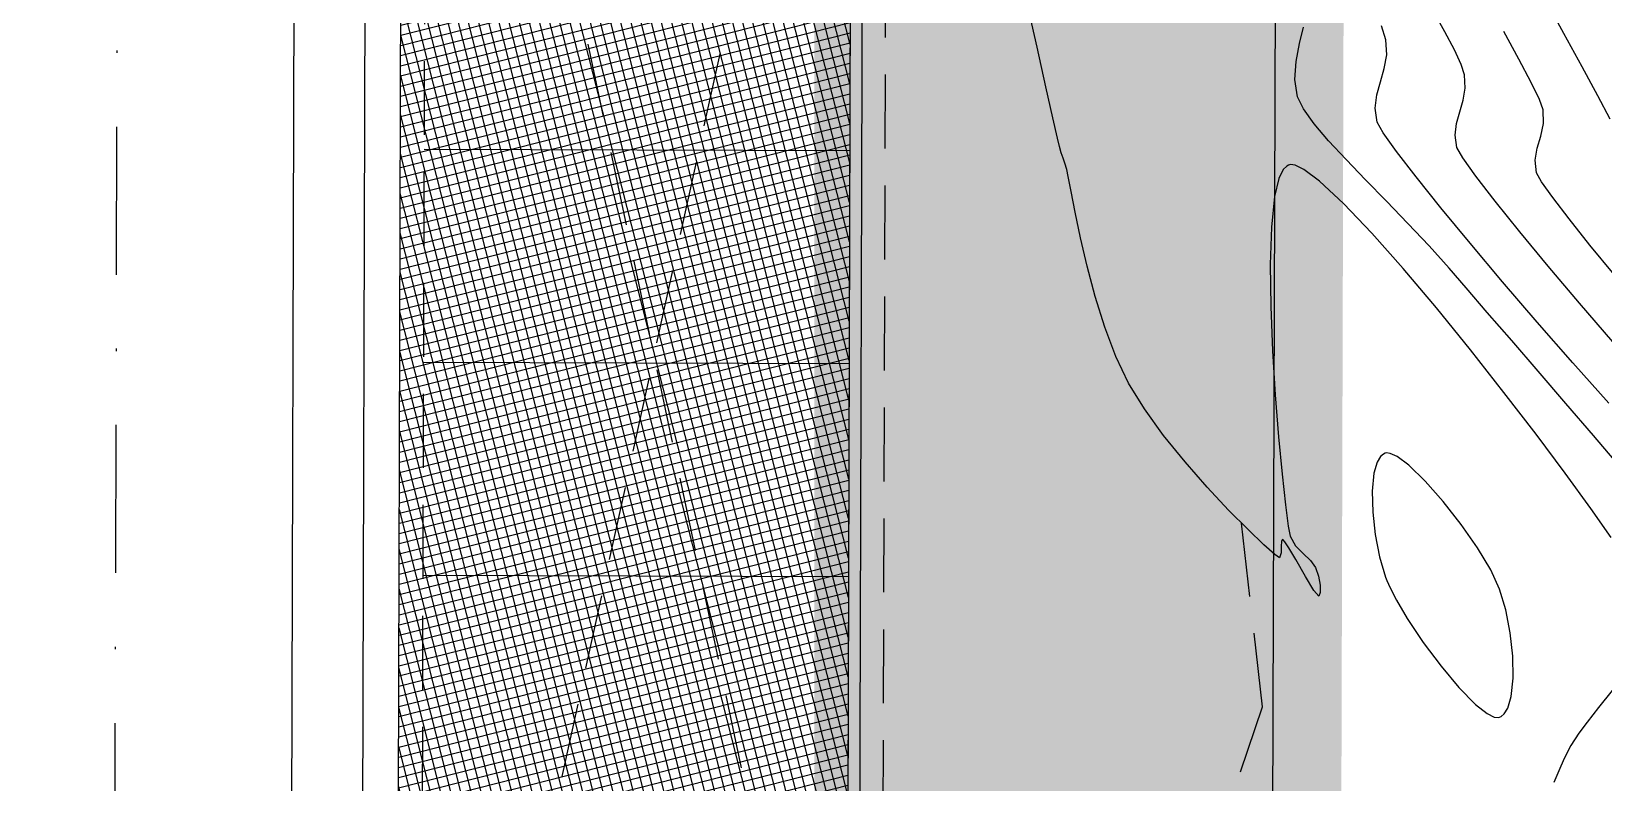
# Model space of a CAD drawing. Header units: feet. Extents: x 26064 to 27719, y 16802 to 28989.
# Drawn here: x 27523.9 to 27590.3, y 17728.1 to 17759.8 of the extents above; entities that cross this region are included whole.
import ezdxf

# ---------------------------------------------------------------- set-up
doc = ezdxf.new("R2010")
doc.units = ezdxf.units.FT
doc.header["$LTSCALE"] = 50
doc.header["$MEASUREMENT"] = 0
for name, pattern in [('CENTERPL', [0.25, 0.125, -0.0625, 0, -0.0625]), ('DASHED', [0.75, 0.5, -0.25]), ('HIDDEN', [0.375, 0.25, -0.125]), ('HIDDEN25', [0.0938, 0.0625, -0.0313]), ('HIDN25', [0.0938, 0.0625, -0.0313])]:
    doc.linetypes.add(name, pattern=pattern)
for name, color, linetype in [('CANOPY', 7, 'HIDDEN25'), ('CL-ROADS', 9, 'CENTERPL'), ('CONC-5INCH-BOUNDS', 251, 'Continuous'), ('CONC-5INCH-HATCH', 251, 'Continuous'), ('CONT-MJR', 160, 'HIDDEN'), ('CONT-MNR', 55, 'HIDN25'), ('CURB-B', 4, 'Continuous'), ('CURB-F', 32, 'Continuous'), ('DEMO-UTILITY', 1, 'Continuous'), ('FENCES-CHAIN', 6, 'FENCE-CHAIN'), ('PARKSTRIPES', 32, 'Continuous'), ('SD-OUTER', 6, 'Continuous'), ('SILT FENCE', 200, 'Continuous'), ('SILT_FENCE', 1, 'HIDDEN')]:
    doc.layers.add(name, color=color, linetype=linetype)
doc.linetypes.add('FENCE-CHAIN', pattern='A,1,0,[133,ltypeshp.shx,S=0.05,R=0,X=0,Y=0],-0.1', length=1.1)

msp = doc.modelspace()

# ---------------------------------------------------------------- hatches: boundary and pattern name
at = {"layer": 'CONC-5INCH-HATCH'}
h = msp.add_hatch(dxfattribs=at)
h.set_pattern_fill('ANSI37', scale=3.33, angle=329.2625, style=0)
edge = h.paths.add_edge_path()
edge.add_line((27540.51893, 17672.84246), (27539.23542, 17673.61873))
edge.add_line((27539.23542, 17673.61873), (27539.56958, 17791.09061))
edge.add_line((27539.56958, 17791.09061), (27540.86112, 17791.85346))
edge.add_arc((27542.58316, 17792.87059), 2, 210.5682785, 269.8327778)
edge.add_line((27542.57733, 17790.8706), (27558.57051, 17790.82392))
edge.add_line((27558.57051, 17790.82392), (27558.22885, 17673.76074))
edge.add_line((27558.22885, 17673.76074), (27542.23612, 17673.80742))
edge.add_arc((27542.23028, 17671.80743), 2, 89.8327778, 148.8342993)

# ---------------------------------------------------------------- linework, layer by layer
at = {"layer": 'CANOPY', "color": 7}
for p, q in [((27540.30774, 17700.81716), (27560.07196, 17791.31954)), ((27540.57162, 17791.37646), (27559.80766, 17700.76025))]:
    msp.add_line(p, q, dxfattribs=at)
at = {"layer": 'CANOPY', "color": 7, "flags": 128}
msp.add_lwpolyline([(27540.57162, 17791.37646), (27540.30774, 17700.81716), (27559.80766, 17700.76025), (27560.07196, 17791.31954)], close=True, dxfattribs=at)
at = {"layer": 'CL-ROADS', "color": 7}
msp.add_line((27527.57657, 17793.56565), (27527.23034, 17671.85015), dxfattribs=at)
at = {"layer": 'CONC-5INCH-BOUNDS', "color": 7, "flags": 128}
msp.add_lwpolyline([(27540.51893, 17672.84246), (27539.23542, 17673.61873), (27539.56958, 17791.09061), (27540.86112, 17791.85346, 0.2645125), (27542.57733, 17790.8706), (27558.57051, 17790.82392), (27558.22885, 17673.76074), (27542.23612, 17673.80742, 0.26328513), (27540.51893, 17672.84246)], format="xyb", close=True, dxfattribs=at)
at = {"layer": 'CONT-MJR', "color": 7}
for p, q in [((27581.13694, 17759.4419, 635), (27580.95692, 17760.0317, 635)), ((27581.06851, 17758.22839, 635), (27581.17097, 17758.81356, 635)), ((27580.74972, 17757.11688, 635), (27580.90346, 17757.66872, 635)), ((27581.58589, 17754.72774, 635), (27581.02417, 17755.51715, 635)), ((27586.06425, 17749.21735, 635), (27584.69607, 17750.84252, 635)), ((27587.52639, 17747.51489, 635), (27586.06425, 17749.21735, 635))]:
    msp.add_line(p, q, dxfattribs=at)
at = {"layer": 'CONT-MJR', "color": 7, "extrusion": (0.998537, 0.054077, 0)}
msp.add_line((27581.17097, 17758.81356, 635), (27581.13694, 17759.4419, 635), dxfattribs=at)
at = {"layer": 'CONT-MJR', "color": 7, "extrusion": (0.959161, -0.282862, 0)}
msp.add_line((27580.90346, 17757.66872, 635), (27581.06851, 17758.22839, 635), dxfattribs=at)
at = {"layer": 'CONT-MJR', "color": 7, "extrusion": (0.992636, -0.121133, 0)}
msp.add_line((27580.68117, 17756.55518, 635), (27580.74972, 17757.11688, 635), dxfattribs=at)
at = {"layer": 'CONT-MJR', "color": 7, "extrusion": (0.988397, 0.151896, 0)}
msp.add_line((27580.77172, 17755.96595, 635), (27580.68117, 17756.55518, 635), dxfattribs=at)
at = {"layer": 'CONT-MJR', "color": 7, "extrusion": (0.87158, 0.490253, 0)}
msp.add_line((27581.02417, 17755.51715, 635), (27580.77172, 17755.96595, 635), dxfattribs=at)
at = {"layer": 'CONT-MJR', "color": 7, "extrusion": (0.792908, 0.609341, 0)}
msp.add_line((27582.41383, 17753.65038, 635), (27581.58589, 17754.72774, 635), dxfattribs=at)
at = {"layer": 'CONT-MJR', "color": 7, "extrusion": (0.780585, 0.62505, 0)}
msp.add_line((27583.46491, 17752.33776, 635), (27582.41383, 17753.65038, 635), dxfattribs=at)
at = {"layer": 'CONT-MJR', "color": 7, "extrusion": (0.771983, 0.635644, 0)}
msp.add_line((27584.69607, 17750.84252, 635), (27583.46491, 17752.33776, 635), dxfattribs=at)
at = {"layer": 'CONT-MJR', "color": 7, "extrusion": (0.752177, 0.658961, 0)}
msp.add_line((27589.03942, 17745.78783, 635), (27587.52639, 17747.51489, 635), dxfattribs=at)
at = {"layer": 'CONT-MJR', "color": 7, "extrusion": (0.74509, 0.666964, 0)}
msp.add_line((27590.56028, 17744.08882, 635), (27589.03942, 17745.78783, 635), dxfattribs=at)
at = {"layer": 'CONT-MNR', "color": 7}
for p, q in [((27566.38523, 17759.13334, 637), (27565.94098, 17761.10229, 637)), ((27588.6652, 17759.71556, 632), (27587.81373, 17761.26844, 632)), ((27577.3393, 17758.53006, 636), (27577.48382, 17759.28809, 636)), ((27577.29002, 17757.76102, 636), (27577.3393, 17758.53006, 636)), ((27577.40365, 17757.03824, 636), (27577.29002, 17757.76102, 636)), ((27584.49205, 17757.40609, 634), (27584.46203, 17757.96047, 634)), ((27584.25603, 17756.39601, 634), (27584.40165, 17756.8898, 634)), ((27587.78711, 17756.47905, 633), (27587.62648, 17756.91553, 633)), ((27587.804, 17755.90693, 633), (27587.78711, 17756.47905, 633)), ((27590.61529, 17756.08347, 632), (27590.09594, 17757.07507, 632)), ((27567.24951, 17755.28544, 637), (27567.05419, 17756.15307, 637)), ((27578.71619, 17755.18124, 636), (27578.10673, 17755.89978, 636)), ((27584.1398, 17754.89367, 634), (27584.0599, 17755.41353, 634)), ((27587.44119, 17754.35903, 633), (27587.53341, 17754.87028, 633)), ((27567.70782, 17753.66198, 637), (27567.64353, 17753.96945, 637)), ((27577.29447, 17754.14108, 637), (27577.10046, 17754.16877, 637)), ((27577.67326, 17753.9579, 637), (27577.29447, 17754.14108, 637)), ((27578.32575, 17753.47258, 637), (27577.67326, 17753.9579, 637)), ((27567.82343, 17753.0372, 637), (27567.70782, 17753.66198, 637)), ((27581.16248, 17752.62039, 636), (27580.27856, 17753.52555, 636)), ((27567.9926, 17752.1564, 637), (27567.82343, 17753.0372, 637)), ((27576.42986, 17752.81801, 637), (27576.29451, 17751.52539, 637)), ((27582.06892, 17751.68502, 636), (27581.16248, 17752.62039, 636)), ((27568.21758, 17751.08088, 637), (27567.9926, 17752.1564, 637)), ((27576.29451, 17751.52539, 637), (27576.2455, 17749.94422, 637)), ((27581.86428, 17749.77904, 637), (27580.5389, 17751.27413, 637)), ((27587.99645, 17749.87682, 634), (27586.79341, 17751.33329, 634)), ((27568.5006, 17749.87191, 637), (27568.21758, 17751.08088, 637)), ((27583.8114, 17749.78763, 636), (27582.96339, 17750.73544, 636)), ((27590.78873, 17749.52044, 633), (27589.76335, 17750.76955, 633)), ((27568.8439, 17748.5908, 637), (27568.5006, 17749.87191, 637)), ((27569.24973, 17747.29884, 637), (27568.8439, 17748.5908, 637)), ((27585.4237, 17747.92507, 636), (27584.52703, 17748.96044, 636)), ((27570.2579, 17744.92748, 637), (27569.72032, 17746.0573, 637)), ((27576.344, 17746.30131, 637), (27576.46021, 17744.43207, 637)), ((27588.74572, 17744.07792, 636), (27587.57846, 17745.43302, 636)), ((27587.48292, 17742.77918, 637), (27586.12852, 17744.54324, 637)), ((27589.91234, 17742.71784, 636), (27588.74572, 17744.07792, 636)), ((27572.64432, 17741.60072, 637), (27571.73927, 17742.71697, 637)), ((27588.72226, 17741.12142, 637), (27587.48292, 17742.77918, 637)), ((27581.16474, 17741.98147, 639), (27581.09929, 17741.96729, 639)), ((27581.3221, 17741.96257, 639), (27581.16474, 17741.98147, 639)), ((27581.61698, 17741.82537, 639), (27581.3221, 17741.96257, 639)), ((27582.09972, 17741.4654, 639), (27581.61698, 17741.82537, 639)), ((27582.80359, 17740.78692, 639), (27582.09972, 17741.4654, 639)), ((27574.48679, 17739.56829, 637), (27573.57991, 17740.53636, 637)), ((27580.63276, 17741.12435, 639), (27580.55813, 17740.3674, 639)), ((27583.56264, 17739.92711, 639), (27582.80359, 17740.78692, 639)), ((27580.55813, 17740.3674, 639), (27580.578, 17739.4801, 639)), ((27584.31645, 17738.96377, 639), (27583.56264, 17739.92711, 639)), ((27590.66013, 17738.40244, 637), (27589.79764, 17739.63937, 637)), ((27575.91882, 17731.25418, 638), (27575.03671, 17739.01266, 638)), ((27580.68396, 17738.53242, 639), (27580.86755, 17737.59434, 639)), ((27576.44234, 17737.68587, 637), (27575.97727, 17738.09864, 637)), ((27576.71282, 17738.04737, 637), (27576.70966, 17737.75865, 637)), ((27576.75371, 17738.30543, 637), (27576.72569, 17738.23272, 637)), ((27576.79727, 17738.31081, 637), (27576.77644, 17738.31932, 637)), ((27577.32273, 17737.47532, 637), (27577.03083, 17737.9768, 637)), ((27576.70966, 17737.75865, 637), (27576.6416, 17737.54701, 637)), ((27577.73092, 17736.75766, 637), (27577.32273, 17737.47532, 637)), ((27577.94994, 17737.43603, 637), (27578.16313, 17737.13418, 637)), ((27578.08948, 17736.1636, 637), (27577.73092, 17736.75766, 637)), ((27578.16313, 17737.13418, 637), (27578.28036, 17736.77403, 637)), ((27578.35283, 17736.39398, 637), (27578.36308, 17736.08391, 637)), ((27581.31248, 17736.27891, 639), (27581.58137, 17735.75539, 639)), ((27586.20614, 17735.34404, 639), (27585.94215, 17736.23029, 639)), ((27582.71821, 17733.96692, 639), (27583.46802, 17732.96549, 639)), ((27586.51385, 17732.46638, 639), (27586.49919, 17733.3883, 639)), ((27586.43099, 17731.68014, 639), (27586.51385, 17732.46638, 639)), ((27590.7101, 17731.93979, 639), (27590.13158, 17731.22726, 639)), ((27573.48033, 17724.05568, 638), (27575.91882, 17731.25418, 638)), ((27586.28965, 17731.19842, 639), (27586.43099, 17731.68014, 639)), ((27590.13158, 17731.22726, 639), (27589.65049, 17730.60401, 639)), ((27585.8767, 17730.7962, 639), (27585.94391, 17730.80984, 639)), ((27585.94391, 17730.80984, 639), (27586.01311, 17730.84234, 639)), ((27589.29748, 17730.13388, 639), (27588.95939, 17729.6146, 639)), ((27588.95939, 17729.6146, 639), (27588.6791, 17729.07188, 639))]:
    msp.add_line(p, q, dxfattribs=at)
at = {"layer": 'CONT-MNR', "color": 7, "extrusion": (0.873975, 0.48597, 0)}
msp.add_line((27583.62867, 17759.78586, 634), (27583.13529, 17760.67317, 634), dxfattribs=at)
at = {"layer": 'CONT-MNR', "color": 7, "extrusion": (0.970268, -0.242033, 0)}
msp.add_line((27577.48382, 17759.28809, 636), (27577.65587, 17759.97783, 636), dxfattribs=at)
at = {"layer": 'CONT-MNR', "color": 7, "extrusion": (0.885341, 0.464942, 0)}
msp.add_line((27584.03056, 17759.02059, 634), (27583.62867, 17759.78586, 634), dxfattribs=at)
at = {"layer": 'CONT-MNR', "color": 7, "extrusion": (0.877877, 0.478887, 0)}
msp.add_line((27586.75856, 17758.62268, 633), (27586.11766, 17759.79757, 633), dxfattribs=at)
at = {"layer": 'CONT-MNR', "color": 7, "extrusion": (0.975686, 0.219172, 0)}
msp.add_line((27566.76119, 17757.45966, 637), (27566.38523, 17759.13334, 637), dxfattribs=at)
at = {"layer": 'CONT-MNR', "color": 7, "extrusion": (0.878011, 0.478641, 0)}
msp.add_line((27589.43592, 17758.30177, 632), (27588.6652, 17759.71556, 632), dxfattribs=at)
at = {"layer": 'CONT-MNR', "color": 7, "extrusion": (0.907346, 0.420384, 0)}
msp.add_line((27584.3165, 17758.40344, 634), (27584.03056, 17759.02059, 634), dxfattribs=at)
at = {"layer": 'CONT-MNR', "color": 7, "extrusion": (0.884924, 0.465735, 0)}
msp.add_line((27587.27257, 17757.64604, 633), (27586.75856, 17758.62268, 633), dxfattribs=at)
at = {"layer": 'CONT-MNR', "color": 7, "extrusion": (0.95004, 0.312129, 0)}
msp.add_line((27584.46203, 17757.96047, 634), (27584.3165, 17758.40344, 634), dxfattribs=at)
at = {"layer": 'CONT-MNR', "color": 7, "extrusion": (0.880625, 0.473815, 0)}
msp.add_line((27590.09594, 17757.07507, 632), (27589.43592, 17758.30177, 632), dxfattribs=at)
at = {"layer": 'CONT-MNR', "color": 7, "extrusion": (0.975768, 0.218809, 0)}
msp.add_line((27567.05419, 17756.15307, 637), (27566.76119, 17757.45966, 637), dxfattribs=at)
at = {"layer": 'CONT-MNR', "color": 7, "extrusion": (0.985015, -0.172469, 0)}
msp.add_line((27584.40165, 17756.8898, 634), (27584.49205, 17757.40609, 634), dxfattribs=at)
at = {"layer": 'CONT-MNR', "color": 7, "extrusion": (0.899946, 0.436002, 0)}
msp.add_line((27587.62648, 17756.91553, 633), (27587.27257, 17757.64604, 633), dxfattribs=at)
at = {"layer": 'CONT-MNR', "color": 7, "extrusion": (0.896508, 0.443027, 0)}
msp.add_line((27577.65772, 17756.52411, 636), (27577.40365, 17757.03824, 636), dxfattribs=at)
at = {"layer": 'CONT-MNR', "color": 7, "extrusion": (0.811848, 0.583868, 0)}
msp.add_line((27578.10673, 17755.89978, 636), (27577.65772, 17756.52411, 636), dxfattribs=at)
at = {"layer": 'CONT-MNR', "color": 7, "extrusion": (0.992636, -0.121133, 0)}
msp.add_line((27584.0599, 17755.41353, 634), (27584.12038, 17755.90912, 634), dxfattribs=at)
at = {"layer": 'CONT-MNR', "color": 7, "extrusion": (0.963313, -0.268381, 0)}
msp.add_line((27584.12038, 17755.90912, 634), (27584.25603, 17756.39601, 634), dxfattribs=at)
at = {"layer": 'CONT-MNR', "color": 7, "extrusion": (0.976315, -0.216354, 0)}
msp.add_line((27587.68689, 17755.37846, 633), (27587.804, 17755.90693, 633), dxfattribs=at)
at = {"layer": 'CONT-MNR', "color": 7, "extrusion": (0.974016, 0.226479, 0)}
msp.add_line((27567.33249, 17754.9286, 637), (27567.24951, 17755.28544, 637), dxfattribs=at)
at = {"layer": 'CONT-MNR', "color": 7, "extrusion": (0.734811, 0.678272, 0)}
msp.add_line((27579.45163, 17754.3845, 636), (27578.71619, 17755.18124, 636), dxfattribs=at)
at = {"layer": 'CONT-MNR', "color": 7, "extrusion": (0.957293, -0.28912, 0)}
msp.add_line((27587.53341, 17754.87028, 633), (27587.68689, 17755.37846, 633), dxfattribs=at)
at = {"layer": 'CONT-MNR', "color": 7, "extrusion": (0.957382, 0.288824, 0)}
msp.add_line((27567.41067, 17754.66944, 637), (27567.33249, 17754.9286, 637), dxfattribs=at)
at = {"layer": 'CONT-MNR', "color": 7, "extrusion": (0.948229, 0.317586, 0)}
msp.add_line((27567.48478, 17754.44817, 637), (27567.41067, 17754.66944, 637), dxfattribs=at)
at = {"layer": 'CONT-MNR', "color": 7, "extrusion": (0.945937, 0.324351, 0)}
msp.add_line((27567.5605, 17754.22733, 637), (27567.48478, 17754.44817, 637), dxfattribs=at)
at = {"layer": 'CONT-MNR', "color": 7, "extrusion": (0.869474, 0.493979, 0)}
msp.add_line((27584.38798, 17754.45683, 634), (27584.1398, 17754.89367, 634), dxfattribs=at)
at = {"layer": 'CONT-MNR', "color": 7, "extrusion": (0.813434, 0.581658, 0)}
msp.add_line((27584.94346, 17753.68001, 634), (27584.38798, 17754.45683, 634), dxfattribs=at)
at = {"layer": 'CONT-MNR', "color": 7, "extrusion": (0.951877, 0.306481, 0)}
msp.add_line((27567.64353, 17753.96945, 637), (27567.5605, 17754.22733, 637), dxfattribs=at)
at = {"layer": 'CONT-MNR', "color": 7, "extrusion": (0.900609, -0.43463, 0)}
msp.add_line((27576.79421, 17753.95966, 637), (27576.61083, 17753.57968, 637), dxfattribs=at)
at = {"layer": 'CONT-MNR', "color": 7, "extrusion": (0.716256, -0.697838, 0)}
msp.add_line((27576.94104, 17754.11036, 637), (27576.79421, 17753.95966, 637), dxfattribs=at)
at = {"layer": 'CONT-MNR', "color": 7, "extrusion": (-0.461773, 0.886998, 0)}
msp.add_line((27577.02219, 17754.15261, 637), (27576.94104, 17754.11036, 637), dxfattribs=at)
at = {"layer": 'CONT-MNR', "color": 7, "extrusion": (0.202107, -0.979363, 0)}
msp.add_line((27577.10046, 17754.16877, 637), (27577.02219, 17754.15261, 637), dxfattribs=at)
at = {"layer": 'CONT-MNR', "color": 7, "extrusion": (0.720409, 0.693549, 0)}
msp.add_line((27580.27856, 17753.52555, 636), (27579.45163, 17754.3845, 636), dxfattribs=at)
at = {"layer": 'CONT-MNR', "color": 7, "extrusion": (0.992398, 0.123069, 0)}
msp.add_line((27587.50787, 17753.82138, 633), (27587.44119, 17754.35903, 633), dxfattribs=at)
at = {"layer": 'CONT-MNR', "color": 7, "extrusion": (0.871546, 0.490314, 0)}
msp.add_line((27587.71927, 17753.44561, 633), (27587.50787, 17753.82138, 633), dxfattribs=at)
at = {"layer": 'CONT-MNR', "color": 7, "extrusion": (0.972915, -0.231161, 0)}
msp.add_line((27576.61083, 17753.57968, 637), (27576.42986, 17752.81801, 637), dxfattribs=at)
at = {"layer": 'CONT-MNR', "color": 7, "extrusion": (0.680242, 0.732988, 0)}
msp.add_line((27579.34309, 17752.52845, 637), (27578.32575, 17753.47258, 637), dxfattribs=at)
at = {"layer": 'CONT-MNR', "color": 7, "extrusion": (0.792046, 0.610461, 0)}
msp.add_line((27585.76051, 17752.61992, 634), (27584.94346, 17753.68001, 634), dxfattribs=at)
at = {"layer": 'CONT-MNR', "color": 7, "extrusion": (0.816019, 0.578025, 0)}
msp.add_line((27588.19083, 17752.77989, 633), (27587.71927, 17753.44561, 633), dxfattribs=at)
at = {"layer": 'CONT-MNR', "color": 7, "extrusion": (0.723785, 0.690026, 0)}
msp.add_line((27580.5389, 17751.27413, 637), (27579.34309, 17752.52845, 637), dxfattribs=at)
at = {"layer": 'CONT-MNR', "color": 7, "extrusion": (0.779805, 0.626023, 0)}
msp.add_line((27586.79341, 17751.33329, 634), (27585.76051, 17752.61992, 634), dxfattribs=at)
at = {"layer": 'CONT-MNR', "color": 7, "extrusion": (0.794507, 0.607255, 0)}
msp.add_line((27588.88479, 17751.87195, 633), (27588.19083, 17752.77989, 633), dxfattribs=at)
at = {"layer": 'CONT-MNR', "color": 7, "extrusion": (0.78203, 0.62324, 0)}
msp.add_line((27589.76335, 17750.76955, 633), (27588.88479, 17751.87195, 633), dxfattribs=at)
at = {"layer": 'CONT-MNR', "color": 7, "extrusion": (0.727916, 0.685666, 0)}
msp.add_line((27582.96339, 17750.73544, 636), (27582.06892, 17751.68502, 636), dxfattribs=at)
at = {"layer": 'CONT-MNR', "color": 7, "extrusion": (0.999925, 0.012241, 0)}
msp.add_line((27576.2455, 17749.94422, 637), (27576.26721, 17748.17078, 637), dxfattribs=at)
at = {"layer": 'CONT-MNR', "color": 7, "extrusion": (0.756267, 0.654263, 0)}
msp.add_line((27584.52703, 17748.96044, 636), (27583.8114, 17749.78763, 636), dxfattribs=at)
at = {"layer": 'CONT-MNR', "color": 7, "extrusion": (0.763544, 0.645756, 0)}
msp.add_line((27589.3239, 17748.30724, 634), (27587.99645, 17749.87682, 634), dxfattribs=at)
at = {"layer": 'CONT-MNR', "color": 7, "extrusion": (0.764306, 0.644853, 0)}
msp.add_line((27583.27028, 17748.11258, 637), (27581.86428, 17749.77904, 637), dxfattribs=at)
at = {"layer": 'CONT-MNR', "color": 7, "extrusion": (0.999158, 0.041037, 0)}
msp.add_line((27576.26721, 17748.17078, 637), (27576.344, 17746.30131, 637), dxfattribs=at)
at = {"layer": 'CONT-MNR', "color": 7, "extrusion": (0.775922, 0.630829, 0)}
msp.add_line((27584.70801, 17746.34418, 637), (27583.27028, 17748.11258, 637), dxfattribs=at)
at = {"layer": 'CONT-MNR', "color": 7, "extrusion": (0.756135, 0.654415, 0)}
msp.add_line((27586.45598, 17746.73233, 636), (27585.4237, 17747.92507, 636), dxfattribs=at)
at = {"layer": 'CONT-MNR', "color": 7, "extrusion": (0.756389, 0.654122, 0)}
msp.add_line((27590.73004, 17746.68125, 634), (27589.3239, 17748.30724, 634), dxfattribs=at)
at = {"layer": 'CONT-MNR', "color": 7, "extrusion": (0.935083, 0.354429, 0)}
msp.add_line((27569.72032, 17746.0573, 637), (27569.24973, 17747.29884, 637), dxfattribs=at)
at = {"layer": 'CONT-MNR', "color": 7, "extrusion": (0.756723, 0.653735, 0)}
msp.add_line((27587.57846, 17745.43302, 636), (27586.45598, 17746.73233, 636), dxfattribs=at)
at = {"layer": 'CONT-MNR', "color": 7, "extrusion": (0.785153, 0.619302, 0)}
msp.add_line((27586.12852, 17744.54324, 637), (27584.70801, 17746.34418, 637), dxfattribs=at)
at = {"layer": 'CONT-MNR', "color": 7, "extrusion": (0.852588, 0.522584, 0)}
msp.add_line((27570.92404, 17743.84069, 637), (27570.2579, 17744.92748, 637), dxfattribs=at)
at = {"layer": 'CONT-MNR', "color": 7, "extrusion": (0.809429, 0.587218, 0)}
msp.add_line((27571.73927, 17742.71697, 637), (27570.92404, 17743.84069, 637), dxfattribs=at)
at = {"layer": 'CONT-MNR', "color": 7, "extrusion": (0.996896, 0.078732, 0)}
msp.add_line((27576.46021, 17744.43207, 637), (27576.60022, 17742.65931, 637), dxfattribs=at)
at = {"layer": 'CONT-MNR', "color": 7, "extrusion": (0.995632, 0.093362, 0)}
msp.add_line((27576.60022, 17742.65931, 637), (27576.74838, 17741.07929, 637), dxfattribs=at)
at = {"layer": 'CONT-MNR', "color": 7, "extrusion": (0.760958, 0.648801, 0)}
msp.add_line((27591.0329, 17741.40357, 636), (27589.91234, 17742.71784, 636), dxfattribs=at)
at = {"layer": 'CONT-MNR', "color": 7, "extrusion": (0.857171, -0.515032, 0)}
msp.add_line((27580.91208, 17741.83186, 639), (27580.76618, 17741.58904, 639), dxfattribs=at)
at = {"layer": 'CONT-MNR', "color": 7, "extrusion": (-0.651549, 0.758607, 0)}
msp.add_line((27581.03219, 17741.93501, 639), (27580.91208, 17741.83186, 639), dxfattribs=at)
at = {"layer": 'CONT-MNR', "color": 7, "extrusion": (0.433485, -0.901161, 0)}
msp.add_line((27581.09929, 17741.96729, 639), (27581.03219, 17741.93501, 639), dxfattribs=at)
at = {"layer": 'CONT-MNR', "color": 7, "extrusion": (0.751078, 0.660214, 0)}
msp.add_line((27573.57991, 17740.53636, 637), (27572.64432, 17741.60072, 637), dxfattribs=at)
at = {"layer": 'CONT-MNR', "color": 7, "extrusion": (0.961166, -0.275972, 0)}
msp.add_line((27580.76618, 17741.58904, 639), (27580.63276, 17741.12435, 639), dxfattribs=at)
at = {"layer": 'CONT-MNR', "color": 7, "extrusion": (0.994116, 0.108321, 0)}
msp.add_line((27576.74838, 17741.07929, 637), (27576.88905, 17739.78828, 637), dxfattribs=at)
at = {"layer": 'CONT-MNR', "color": 7, "extrusion": (0.809379, 0.587286, 0)}
msp.add_line((27589.79764, 17739.63937, 637), (27588.72226, 17741.12142, 637), dxfattribs=at)
at = {"layer": 'CONT-MNR', "color": 7, "extrusion": (0.710749, 0.703446, 0)}
msp.add_line((27575.30566, 17738.74091, 637), (27574.48679, 17739.56829, 637), dxfattribs=at)
at = {"layer": 'CONT-MNR', "color": 7, "extrusion": (0.991684, 0.128693, 0)}
msp.add_line((27576.88905, 17739.78828, 637), (27577.0066, 17738.88251, 637), dxfattribs=at)
at = {"layer": 'CONT-MNR', "color": 7, "extrusion": (0.993808, 0.111109, 0)}
msp.add_line((27580.578, 17739.4801, 639), (27580.68396, 17738.53242, 639), dxfattribs=at)
at = {"layer": 'CONT-MNR', "color": 7, "extrusion": (0.691149, 0.722712, 0)}
msp.add_line((27575.97727, 17738.09864, 637), (27575.30566, 17738.74091, 637), dxfattribs=at)
at = {"layer": 'CONT-MNR', "color": 7, "extrusion": (0.983195, 0.182558, 0)}
msp.add_line((27577.0066, 17738.88251, 637), (27577.08537, 17738.45826, 637), dxfattribs=at)
at = {"layer": 'CONT-MNR', "color": 7, "extrusion": (0.820878, 0.571104, 0)}
msp.add_line((27585.00459, 17737.97467, 639), (27584.31645, 17738.96377, 639), dxfattribs=at)
at = {"layer": 'CONT-MNR', "color": 7, "extrusion": (0.997597, -0.069288, 0)}
msp.add_line((27576.72569, 17738.23272, 637), (27576.71282, 17738.04737, 637), dxfattribs=at)
at = {"layer": 'CONT-MNR', "color": 7, "extrusion": (-0.521559, 0.853215, 0)}
msp.add_line((27576.77644, 17738.31932, 637), (27576.75371, 17738.30543, 637), dxfattribs=at)
at = {"layer": 'CONT-MNR', "color": 7, "extrusion": (0.756741, 0.653715, 0)}
msp.add_line((27576.86732, 17738.22972, 637), (27576.79727, 17738.31081, 637), dxfattribs=at)
at = {"layer": 'CONT-MNR', "color": 7, "extrusion": (0.839788, 0.542915, 0)}
msp.add_line((27577.03083, 17737.9768, 637), (27576.86732, 17738.22972, 637), dxfattribs=at)
at = {"layer": 'CONT-MNR', "color": 7, "extrusion": (0.863751, 0.503919, 0)}
msp.add_line((27577.08537, 17738.45826, 637), (27577.32011, 17738.0559, 637), dxfattribs=at)
at = {"layer": 'CONT-MNR', "color": 7, "extrusion": (0.716011, 0.698089, 0)}
msp.add_line((27577.32011, 17738.0559, 637), (27577.63862, 17737.72921, 637), dxfattribs=at)
at = {"layer": 'CONT-MNR', "color": 7, "extrusion": (0.857578, 0.514355, 0)}
msp.add_line((27585.56663, 17737.03758, 639), (27585.00459, 17737.97467, 639), dxfattribs=at)
at = {"layer": 'CONT-MNR', "color": 7, "extrusion": (-0.571745, -0.820432, 0)}
msp.add_line((27576.6416, 17737.54701, 637), (27576.44234, 17737.68587, 637), dxfattribs=at)
at = {"layer": 'CONT-MNR', "color": 7, "extrusion": (-0.68558, -0.727997, 0)}
msp.add_line((27577.63862, 17737.72921, 637), (27577.94994, 17737.43603, 637), dxfattribs=at)
at = {"layer": 'CONT-MNR', "color": 7, "extrusion": (0.959274, 0.282476, 0)}
msp.add_line((27580.86755, 17737.59434, 639), (27581.12035, 17736.73584, 639), dxfattribs=at)
at = {"layer": 'CONT-MNR', "color": 7, "extrusion": (0.982301, 0.187307, 0)}
msp.add_line((27578.28036, 17736.77403, 637), (27578.35283, 17736.39398, 637), dxfattribs=at)
at = {"layer": 'CONT-MNR', "color": 7, "extrusion": (0.934628, 0.355627, 0)}
msp.add_line((27581.12035, 17736.73584, 639), (27581.17506, 17736.59205, 639), dxfattribs=at)
at = {"layer": 'CONT-MNR', "color": 7, "extrusion": (0.915701, 0.40186, 0)}
msp.add_line((27581.17506, 17736.59205, 639), (27581.31248, 17736.27891, 639), dxfattribs=at)
at = {"layer": 'CONT-MNR', "color": 7, "extrusion": (0.906709, 0.421757, 0)}
msp.add_line((27585.94215, 17736.23029, 639), (27585.56663, 17737.03758, 639), dxfattribs=at)
at = {"layer": 'CONT-MNR', "color": 7, "extrusion": (0.747764, 0.663965, 0)}
msp.add_line((27578.29366, 17735.93366, 637), (27578.08948, 17736.1636, 637), dxfattribs=at)
at = {"layer": 'CONT-MNR', "color": 7, "extrusion": (0.90778, -0.419446, 0)}
msp.add_line((27578.36308, 17736.08391, 637), (27578.29366, 17735.93366, 637), dxfattribs=at)
at = {"layer": 'CONT-MNR', "color": 7, "extrusion": (0.860802, 0.508939, 0)}
msp.add_line((27581.58137, 17735.75539, 639), (27582.03676, 17734.98517, 639), dxfattribs=at)
at = {"layer": 'CONT-MNR', "color": 7, "extrusion": (0.981786, 0.189991, 0)}
msp.add_line((27586.39422, 17734.37211, 639), (27586.20614, 17735.34404, 639), dxfattribs=at)
at = {"layer": 'CONT-MNR', "color": 7, "extrusion": (0.831065, 0.556176, 0)}
msp.add_line((27582.03676, 17734.98517, 639), (27582.71821, 17733.96692, 639), dxfattribs=at)
at = {"layer": 'CONT-MNR', "color": 7, "extrusion": (0.994356, 0.106096, 0)}
msp.add_line((27586.49919, 17733.3883, 639), (27586.39422, 17734.37211, 639), dxfattribs=at)
at = {"layer": 'CONT-MNR', "color": 7, "extrusion": (0.765117, 0.643891, 0)}
msp.add_line((27583.46802, 17732.96549, 639), (27584.22585, 17732.06499, 639), dxfattribs=at)
at = {"layer": 'CONT-MNR', "color": 7, "extrusion": (0.71207, 0.702109, 0)}
msp.add_line((27584.22585, 17732.06499, 639), (27584.93134, 17731.34948, 639), dxfattribs=at)
at = {"layer": 'CONT-MNR', "color": 7, "extrusion": (-0.618533, -0.785759, 0)}
msp.add_line((27584.93134, 17731.34948, 639), (27585.4175, 17730.96679, 639), dxfattribs=at)
at = {"layer": 'CONT-MNR', "color": 7, "extrusion": (0.854691, -0.519137, 0)}
msp.add_line((27586.13745, 17730.94783, 639), (27586.28965, 17731.19842, 639), dxfattribs=at)
at = {"layer": 'CONT-MNR', "color": 7, "extrusion": (0.444215, 0.89592, 0)}
msp.add_line((27585.4175, 17730.96679, 639), (27585.7162, 17730.81869, 639), dxfattribs=at)
at = {"layer": 'CONT-MNR', "color": 7, "extrusion": (-0.138784, -0.990323, 0)}
msp.add_line((27585.7162, 17730.81869, 639), (27585.8767, 17730.7962, 639), dxfattribs=at)
at = {"layer": 'CONT-MNR', "color": 7, "extrusion": (0.646948, -0.762534, 0)}
msp.add_line((27586.01311, 17730.84234, 639), (27586.13745, 17730.94783, 639), dxfattribs=at)
at = {"layer": 'CONT-MNR', "color": 7, "extrusion": (0.799667, -0.600444, 0)}
msp.add_line((27589.65049, 17730.60401, 639), (27589.29748, 17730.13388, 639), dxfattribs=at)
at = {"layer": 'CONT-MNR', "color": 7, "extrusion": (0.921083, -0.389366, 0)}
msp.add_line((27588.44259, 17728.53921, 639), (27588.23581, 17728.05007, 639), dxfattribs=at)
at = {"layer": 'CONT-MNR', "color": 7, "extrusion": (0.913957, -0.40581, 0)}
msp.add_line((27588.6791, 17729.07188, 639), (27588.44259, 17728.53921, 639), dxfattribs=at)
at = {"layer": 'CURB-B', "color": 7, "flags": 128}
msp.add_lwpolyline([(27559.07197, 17791.32246), (27558.72739, 17673.25929)], dxfattribs=at)
at = {"layer": 'CURB-F', "color": 7}
msp.add_line((27558.57051, 17790.82392), (27558.22885, 17673.76074), dxfattribs=at)
at = {"layer": 'DEMO-UTILITY', "color": 1, "linetype": 'DASHED', "const_width": 4}
msp.add_lwpolyline([(27139.07639, 16837.55616), (27136.77996, 16836.40038), (27176.86763, 16836.40038), (27177.08777, 16899.81834), (27306.13781, 16899.37037), (27307.17391, 17114.23636), (27497.1933, 17113.50827), (27496.89571, 17057.7123), (27575.39252, 17057.1509), (27578.04835, 18013.41051), (27578.04835, 18043.90918), (26750.68492, 18040.58724), (26748.26576, 18022.94146), (26393.41176, 18022.94146)], dxfattribs=at)
at = {"layer": 'FENCES-CHAIN', "color": 7, "ltscale": 0.5}
msp.add_line((27577.18074, 18012.41307), (27574.39252, 17057.15382), dxfattribs=at)
msp.add_line((27577.18074, 18012.41307), (27574.39252, 17057.15382), dxfattribs=at)
msp.add_line((27577.18074, 18012.41307), (27574.39252, 17057.15382), dxfattribs=at)
at = {"layer": 'PARKSTRIPES', "color": 7}
for p, q in [((27540.46534, 17754.81693), (27558.46527, 17754.7644)), ((27540.43908, 17745.81697), (27558.439, 17745.76444)), ((27540.41281, 17736.81701), (27558.41273, 17736.76448))]:
    msp.add_line(p, q, dxfattribs=at)
at = {"layer": 'SD-OUTER', "color": 7}
for p, q in [((27535.07087, 17799.74611), (27534.82135, 17714.25292)), ((27538.06851, 17798.93351), (27537.42073, 17576.98516))]:
    msp.add_line(p, q, dxfattribs=at)
at = {"layer": 'SILT FENCE', "linetype": 'Continuous', "const_width": 10, "flags": 128}
msp.add_lwpolyline([(27571.18993, 17113.92892), (27571.18993, 17648.08742), (27565.85877, 17658.64102), (27561.96805, 17673.0828), (27561.96805, 17792.50513), (27529.07287, 17872.54221), (27515.83663, 17965.7443), (27485.76855, 17981.4147), (26810.18741, 17983.35403), (26801.24797, 17983.84578), (26736.9852, 17997.16402), (26717.6278, 17998.68722), (26707.45353, 17998.94141), (26541.31565, 17998.97573), (26439.41486, 17996.83872), (26373.56271, 17989.8501), (26343.25903, 17981.11433), (26323.44511, 17981.69672), (26251.9082, 18008.79492), (26227.05969, 18020.52676)], dxfattribs=at)
at = {"layer": 'SILT_FENCE', "color": 3, "linetype": 'Continuous', "flags": 128}
msp.add_lwpolyline([(27555.09346, 17829.87176, 13.33, 13.33, 0), (27571.56538, 17801.6497, 13.33333, 13.33333, 0), (27569.41013, 17063.19384, 13.33333, 13.33333, 0)], format="xyseb", dxfattribs=at)

doc.saveas('drawing.dxf')
